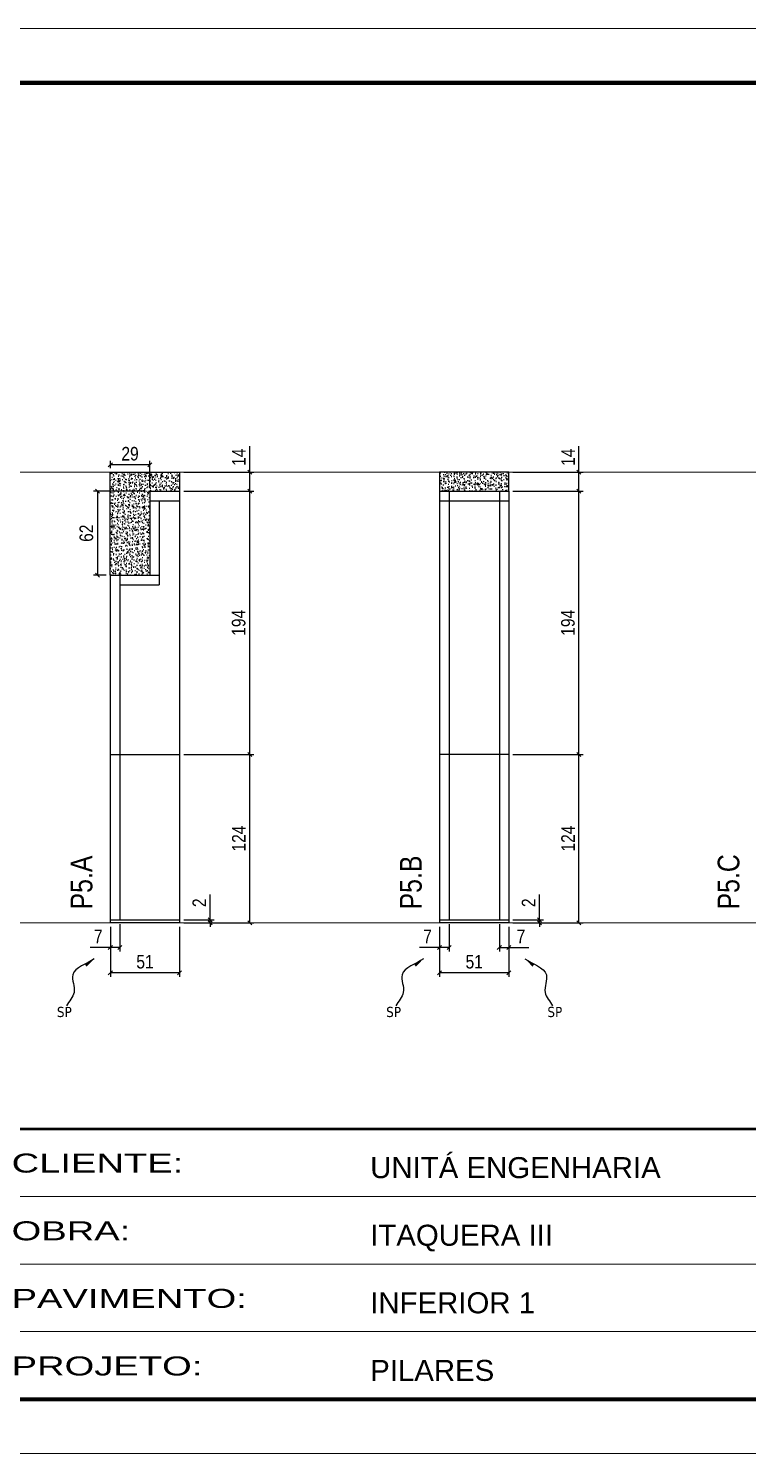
# Model space of a CAD drawing. Extents: x 2282 to 12463, y 760 to 16806.
# Drawn here: x 3332 to 3861, y 13394 to 14444 of the extents above; entities that cross this region are included whole.
import ezdxf

# ---------------------------------------------------------------- set-up
doc = ezdxf.new("R2010")
doc.units = 0
for name, pattern in [('CONTINUO', [0]), ('DASHED', [0.75, 0.5, -0.25]), ('HIDDEN', [0.375, 0.25, -0.125])]:
    doc.linetypes.add(name, pattern=pattern)
for name, color, linetype, lineweight in [('CARIMBO', 255, 'Continuous', 9), ('Folhas', 255, 'Continuous', 9), ('SARRAFO DE PRESSAO', 251, 'DASHED', 9)]:
    doc.layers.add(name, color=color, linetype=linetype, lineweight=lineweight)
for name, color, linetype in [('COTA', 241, 'Continuous'), ('NOMENCLATURA', 7, 'Continuous'), ('Painéis', 200, 'Continuous'), ('SARR_2.2x7', 40, 'Continuous'), ('texto', 7, 'Continuous')]:
    doc.layers.add(name, color=color, linetype=linetype)
doc.styles.add('ARIAL', font='arial.ttf')
doc.styles.add('ARIAL_NARROW', font='ARIALN.TTF', dxfattribs={"height": 0.2})
doc.styles.add('COTA TECNICA', font='techl___.ttf', dxfattribs={"height": 10})
doc.styles.add('COTA TECNICA-50', font='techl___.ttf', dxfattribs={"height": 10})
doc.styles.get("Standard").update_dxf_attribs({"font": 'arial.ttf'})
doc.styles.add('Tecnologia', font='')
doc.styles.get('Tecnologia').set_extended_font_data('Forgotten Futurist')
doc.dimstyles.new('COTA PAINEL-50', dxfattribs={"dimtxt": 10, "dimasz": 3, "dimexe": 3, "dimexo": 3, "dimgap": 3, "dimtad": 1, "dimdec": 1, "dimzin": 12, "dimdsep": 46, "dimtxsty": 'COTA TECNICA-50', "dimblk1": 'OBLIQUE', "dimblk2": 'OBLIQUE', "dimsah": 1, "dimcen": 0.9, "dimclrd": 4, "dimclre": 4, "dimclrt": 240, "dimadec": 1, "dimazin": 3, "dimtfac": 1, "dimtdec": 1, "dimtmove": 0, "dimatfit": 3, "dimfxl": 1, "dimtolj": 1, "dimtzin": 12, "dimarcsym": 0})
doc.dimstyles.new('PAINEL', dxfattribs={"dimtxt": 10, "dimasz": 3, "dimexe": 3, "dimexo": 3, "dimgap": 3, "dimtad": 1, "dimdec": 1, "dimzin": 12, "dimdsep": 46, "dimtxsty": 'COTA TECNICA', "dimblk1": 'OBLIQUE', "dimblk2": 'OBLIQUE', "dimsah": 1, "dimcen": 0.9, "dimclrd": 4, "dimclre": 4, "dimclrt": 240, "dimadec": 1, "dimazin": 3, "dimtfac": 1, "dimtdec": 1, "dimtmove": 0, "dimatfit": 3, "dimfxl": 1, "dimtolj": 1, "dimtzin": 12, "dimarcsym": 0})
doc.dimstyles.get("Standard").update_dxf_attribs({"dimtxt": 0.18, "dimasz": 0.18, "dimexe": 0.18, "dimexo": 0.0625, "dimgap": 0.09, "dimtad": 0, "dimtih": 1, "dimtoh": 1, "dimdec": 4, "dimzin": 0, "dimdsep": 46, "dimtxsty": 'Standard', "dimcen": 0.09, "dimadec": 0, "dimazin": 0, "dimtfac": 1, "dimtdec": 4, "dimtofl": 0, "dimtmove": 0, "dimatfit": 3, "dimfxl": 1, "dimtolj": 1, "dimtzin": 0, "dimarcsym": 0})

# ---------------------------------------------------------------- blocks, each defined once
blk = doc.blocks.new('9999999999')
at = {"color": 30, "linetype": 'CONTINUO'}
for p, q in [((98564.6, 34379.6), (99584, 34379.6)), ((98564.6, 34329.8), (99488, 34329.8)), ((98564.6, 34280), (99488, 34280))]:
    blk.add_line(p, q, dxfattribs=at)
at = {"color": 30, "linetype": 'CONTINUO', "const_width": 2}
blk.add_lwpolyline([(99584, 34230.2), (99584, 34414.4, 0.414214), (99569, 34429.4), (98229, 34429.4, 0.414214), (98214, 34414.4), (98214, 34245.2, 0.414214), (98229, 34230.2), (99584, 34230.2)], format="xyb", dxfattribs=at)
at = {"layer": 'Folhas'}
blk.add_lwpolyline([(98139, 34190.2), (99624, 34190.2), (99624, 35240.2), (98139, 35240.2)], close=True, dxfattribs=at)
at = {"layer": 'Folhas', "color": 30, "const_width": 3}
blk.add_lwpolyline([(98214, 34230.2), (99584, 34230.2), (99584, 35200.2), (98214, 35200.2)], close=True, dxfattribs=at)
at = {"color": 7, "linetype": 'Continuous', "ltscale": 5, "style": 'ARIAL'}
for s, height, p in [('UNITÁ ENGENHARIA', 15.483, (98837.7, 34393.1)), ('ITAQUERA III', 15.483, (98837.7, 34343.3)), ('INFERIOR 1', 15.48, (98837.7, 34293.5)), ('PILARES', 15.48, (98837.7, 34243.7))]:
    blk.add_text(s, height=height, dxfattribs=at).set_placement(p)
at = {"layer": 'Folhas', "color": 7, "style": 'Tecnologia', "width": 1.5}
for s, p in [('CLIENTE:', (98573.7, 34397.2)), ('OBRA:', (98573.7, 34347.3)), ('PAVIMENTO:', (98573.7, 34297.5)), ('PROJETO:', (98573.7, 34247.7))]:
    blk.add_text(s, height=14, dxfattribs=at).set_placement(p)
blk = doc.blocks.new('_Oblique')
at = {"color": 0, "linetype": 'ByBlock', "lineweight": -2}
blk.add_line((-0.5, -0.5), (0.5, 0.5), dxfattribs=at)
blk = doc.blocks.new('*D162')
at = {"layer": 'COTA', "color": 4, "lineweight": -2, "transparency": 16777216}
for p, q in [((3465.8, 13787.1), (3465.8, 13805.9)), ((3446.3, 13787.1), (3468.8, 13787.1)), ((3465.8, 13785.1), (3465.8, 13787.1)), ((3446.3, 13785.1), (3468.8, 13785.1)), ((3465.8, 13785.1), (3465.8, 13782.1))]:
    blk.add_line(p, q, dxfattribs=at)
at = {"layer": 'Defpoints', "color": 0, "transparency": 16777216}
for p in [(3443.3, 13787.1), (3443.3, 13785.1), (3465.8, 13785.1)]:
    blk.add_point(p, dxfattribs=at)
at = {"layer": 'COTA', "color": 4, "lineweight": -2, "transparency": 16777216, "xscale": 3, "yscale": 3, "zscale": 3}
for p, rotation in [((3465.8, 13787.1), 270), ((3465.8, 13785.1), 90)]:
    blk.add_blockref('_Oblique', p, dxfattribs=dict(at, rotation=rotation))
at = {"layer": 'COTA', "color": 240, "transparency": 16777216, "insert": (3457.8, 13799.8), "char_height": 10, "attachment_point": 5, "rotation": 90, "style": 'COTA TECNICA-50'}
blk.add_mtext('\\A1;2', dxfattribs=at)
blk = doc.blocks.new('*D163')
at = {"layer": 'COTA', "color": 4, "linetype": 'ByBlock', "lineweight": -2, "transparency": 16777216}
for p, q in [((3446.3, 13909.1), (3497.9, 13909.1)), ((3494.9, 13785.1), (3494.9, 13909.1)), ((3446.3, 13785.1), (3497.9, 13785.1))]:
    blk.add_line(p, q, dxfattribs=at)
at = {"layer": 'Defpoints', "color": 0, "linetype": 'ByBlock', "transparency": 16777216}
for p in [(3443.3, 13909.1), (3494.9, 13909.1), (3443.3, 13785.1)]:
    blk.add_point(p, dxfattribs=at)
at = {"layer": 'COTA', "color": 4, "linetype": 'ByBlock', "lineweight": -2, "transparency": 16777216, "xscale": 3, "yscale": 3, "zscale": 3}
for p, rotation in [((3494.9, 13909.1), 90), ((3494.9, 13785.1), 270)]:
    blk.add_blockref('_Oblique', p, dxfattribs=dict(at, rotation=rotation))
at = {"layer": 'COTA', "color": 240, "linetype": 'ByBlock', "transparency": 16777216, "insert": (3486.9, 13847.1), "char_height": 10, "attachment_point": 5, "rotation": 90, "style": 'COTA TECNICA'}
blk.add_mtext('\\A1;124', dxfattribs=at)
blk = doc.blocks.new('*D166')
at = {"layer": 'COTA', "color": 4, "linetype": 'ByBlock', "lineweight": -2, "transparency": 16777216}
for p, q in [((3446.3, 14103.1), (3497.9, 14103.1)), ((3494.9, 13909.1), (3494.9, 14103.1)), ((3446.3, 13909.1), (3497.9, 13909.1))]:
    blk.add_line(p, q, dxfattribs=at)
at = {"layer": 'Defpoints', "color": 0, "linetype": 'ByBlock', "transparency": 16777216}
for p in [(3443.3, 14103.1), (3494.9, 14103.1), (3443.3, 13909.1)]:
    blk.add_point(p, dxfattribs=at)
at = {"layer": 'COTA', "color": 4, "linetype": 'ByBlock', "lineweight": -2, "transparency": 16777216, "xscale": 3, "yscale": 3, "zscale": 3}
for p, rotation in [((3494.9, 14103.1), 90), ((3494.9, 13909.1), 270)]:
    blk.add_blockref('_Oblique', p, dxfattribs=dict(at, rotation=rotation))
at = {"layer": 'COTA', "color": 240, "linetype": 'ByBlock', "transparency": 16777216, "insert": (3486.8, 14006.1), "char_height": 10, "attachment_point": 5, "rotation": 90, "style": 'COTA TECNICA'}
blk.add_mtext('\\A1;194', dxfattribs=at)
blk = doc.blocks.new('*D169')
at = {"layer": 'COTA', "color": 4, "linetype": 'ByBlock', "lineweight": -2, "transparency": 16777216}
for p, q in [((3392.3, 13782.1), (3392.3, 13745.1)), ((3443.3, 13782.1), (3443.3, 13745.1)), ((3443.3, 13748.1), (3392.3, 13748.1))]:
    blk.add_line(p, q, dxfattribs=at)
at = {"layer": 'Defpoints', "color": 0, "linetype": 'ByBlock', "transparency": 16777216}
for p in [(3392.3, 13785.1), (3443.3, 13785.1), (3392.3, 13748.1)]:
    blk.add_point(p, dxfattribs=at)
at = {"layer": 'COTA', "color": 4, "linetype": 'ByBlock', "lineweight": -2, "transparency": 16777216, "xscale": 3, "yscale": 3, "zscale": 3, "rotation": 180}
blk.add_blockref('_Oblique', (3392.3, 13748.1), dxfattribs=at)
at = {"layer": 'COTA', "color": 4, "linetype": 'ByBlock', "lineweight": -2, "transparency": 16777216, "xscale": 3, "yscale": 3, "zscale": 3}
blk.add_blockref('_Oblique', (3443.3, 13748.1), dxfattribs=at)
at = {"layer": 'COTA', "color": 240, "linetype": 'ByBlock', "transparency": 16777216, "insert": (3417.8, 13756.3), "char_height": 10, "attachment_point": 5, "style": 'COTA TECNICA'}
blk.add_mtext('\\A1;51', dxfattribs=at)
blk = doc.blocks.new('*D164')
at = {"layer": 'COTA', "color": 4, "lineweight": -2, "transparency": 16777216}
for p, q in [((3392.3, 13782.1), (3392.3, 13763.9)), ((3399.3, 13784.1), (3399.3, 13763.9)), ((3392.3, 13766.9), (3377.5, 13766.9)), ((3399.3, 13766.9), (3392.3, 13766.9))]:
    blk.add_line(p, q, dxfattribs=at)
at = {"layer": 'Defpoints', "color": 0, "transparency": 16777216}
for p in [(3399.3, 13787.1), (3392.3, 13785.1), (3392.3, 13766.9)]:
    blk.add_point(p, dxfattribs=at)
at = {"layer": 'COTA', "color": 4, "lineweight": -2, "transparency": 16777216, "xscale": 3, "yscale": 3, "zscale": 3, "rotation": 180}
blk.add_blockref('_Oblique', (3392.3, 13766.9), dxfattribs=at)
at = {"layer": 'COTA', "color": 4, "lineweight": -2, "transparency": 16777216, "xscale": 3, "yscale": 3, "zscale": 3}
blk.add_blockref('_Oblique', (3399.3, 13766.9), dxfattribs=at)
at = {"layer": 'COTA', "color": 240, "transparency": 16777216, "insert": (3383.4, 13775), "char_height": 10, "attachment_point": 5, "style": 'COTA TECNICA-50'}
blk.add_mtext('\\A1;7', dxfattribs=at)
blk = doc.blocks.new('*D165')
at = {"layer": 'COTA', "color": 4, "lineweight": -2, "transparency": 16777216}
for p, q in [((3494.9, 14117.1), (3494.9, 14136.2)), ((3446.3, 14117.1), (3497.9, 14117.1)), ((3494.9, 14103.1), (3494.9, 14117.1)), ((3446.3, 14103.1), (3497.9, 14103.1))]:
    blk.add_line(p, q, dxfattribs=at)
at = {"layer": 'Defpoints', "color": 0, "transparency": 16777216}
for p in [(3443.3, 14117.1), (3494.9, 14117.1), (3443.3, 14103.1)]:
    blk.add_point(p, dxfattribs=at)
at = {"layer": 'COTA', "color": 4, "lineweight": -2, "transparency": 16777216, "xscale": 3, "yscale": 3, "zscale": 3}
for p, rotation in [((3494.9, 14117.1), 90), ((3494.9, 14103.1), 270)]:
    blk.add_blockref('_Oblique', p, dxfattribs=dict(at, rotation=rotation))
at = {"layer": 'COTA', "color": 240, "transparency": 16777216, "insert": (3486.9, 14128.1), "char_height": 10, "attachment_point": 5, "rotation": 90, "style": 'COTA TECNICA'}
blk.add_mtext('\\A1;14', dxfattribs=at)
blk = doc.blocks.new('*D167')
at = {"layer": 'COTA', "color": 4, "lineweight": -2, "transparency": 16777216}
for p, q in [((3418.3, 14103.1), (3379.8, 14103.1)), ((3382.8, 14103.1), (3382.8, 14041.1)), ((3389.3, 14041.1), (3379.8, 14041.1))]:
    blk.add_line(p, q, dxfattribs=at)
at = {"layer": 'Defpoints', "color": 0, "transparency": 16777216}
for p in [(3421.3, 14103.1), (3382.8, 14041.1), (3392.3, 14041.1)]:
    blk.add_point(p, dxfattribs=at)
at = {"layer": 'COTA', "color": 4, "lineweight": -2, "transparency": 16777216, "xscale": 3, "yscale": 3, "zscale": 3}
for p, rotation in [((3382.8, 14103.1), 90), ((3382.8, 14041.1), 270)]:
    blk.add_blockref('_Oblique', p, dxfattribs=dict(at, rotation=rotation))
at = {"layer": 'COTA', "color": 240, "transparency": 16777216, "insert": (3374.7, 14072.1), "char_height": 10, "attachment_point": 5, "rotation": 90, "style": 'COTA TECNICA'}
blk.add_mtext('\\A1;62', dxfattribs=at)
blk = doc.blocks.new('*D168')
at = {"layer": 'COTA', "color": 4, "lineweight": -2, "transparency": 16777216}
for p, q in [((3392.3, 14120.1), (3392.3, 14125.5)), ((3421.3, 14106.1), (3421.3, 14125.5)), ((3421.3, 14122.5), (3392.3, 14122.5))]:
    blk.add_line(p, q, dxfattribs=at)
at = {"layer": 'Defpoints', "color": 0, "transparency": 16777216}
for p in [(3392.3, 14122.5), (3392.3, 14117.1), (3421.3, 14103.1)]:
    blk.add_point(p, dxfattribs=at)
at = {"layer": 'COTA', "color": 4, "lineweight": -2, "transparency": 16777216, "xscale": 3, "yscale": 3, "zscale": 3, "rotation": 180}
blk.add_blockref('_Oblique', (3392.3, 14122.5), dxfattribs=at)
at = {"layer": 'COTA', "color": 4, "lineweight": -2, "transparency": 16777216, "xscale": 3, "yscale": 3, "zscale": 3}
blk.add_blockref('_Oblique', (3421.3, 14122.5), dxfattribs=at)
at = {"layer": 'COTA', "color": 240, "transparency": 16777216, "insert": (3406.8, 14130.6), "char_height": 10, "attachment_point": 5, "style": 'COTA TECNICA'}
blk.add_mtext('\\A1;29', dxfattribs=at)
blk = doc.blocks.new('*D170')
at = {"layer": 'COTA', "color": 4, "lineweight": -2, "transparency": 16777216}
for p, q in [((3708.2, 13787.1), (3708.2, 13805.9)), ((3688.7, 13787.1), (3711.2, 13787.1)), ((3708.2, 13785.1), (3708.2, 13787.1)), ((3688.7, 13785.1), (3711.2, 13785.1)), ((3708.2, 13785.1), (3708.2, 13782.1))]:
    blk.add_line(p, q, dxfattribs=at)
at = {"layer": 'Defpoints', "color": 0, "transparency": 16777216}
for p in [(3685.7, 13787.1), (3685.7, 13785.1), (3708.2, 13785.1)]:
    blk.add_point(p, dxfattribs=at)
at = {"layer": 'COTA', "color": 4, "lineweight": -2, "transparency": 16777216, "xscale": 3, "yscale": 3, "zscale": 3}
for p, rotation in [((3708.2, 13787.1), 270), ((3708.2, 13785.1), 90)]:
    blk.add_blockref('_Oblique', p, dxfattribs=dict(at, rotation=rotation))
at = {"layer": 'COTA', "color": 240, "transparency": 16777216, "insert": (3700.2, 13799.8), "char_height": 10, "attachment_point": 5, "rotation": 90, "style": 'COTA TECNICA-50'}
blk.add_mtext('\\A1;2', dxfattribs=at)
blk = doc.blocks.new('*D171')
at = {"layer": 'COTA', "color": 4, "linetype": 'ByBlock', "lineweight": -2, "transparency": 16777216}
for p, q in [((3688.7, 13909.1), (3740.3, 13909.1)), ((3737.3, 13785.1), (3737.3, 13909.1)), ((3688.7, 13785.1), (3740.3, 13785.1))]:
    blk.add_line(p, q, dxfattribs=at)
at = {"layer": 'Defpoints', "color": 0, "linetype": 'ByBlock', "transparency": 16777216}
for p in [(3685.7, 13909.1), (3737.3, 13909.1), (3685.7, 13785.1)]:
    blk.add_point(p, dxfattribs=at)
at = {"layer": 'COTA', "color": 4, "linetype": 'ByBlock', "lineweight": -2, "transparency": 16777216, "xscale": 3, "yscale": 3, "zscale": 3}
for p, rotation in [((3737.3, 13909.1), 90), ((3737.3, 13785.1), 270)]:
    blk.add_blockref('_Oblique', p, dxfattribs=dict(at, rotation=rotation))
at = {"layer": 'COTA', "color": 240, "linetype": 'ByBlock', "transparency": 16777216, "insert": (3729.3, 13847.1), "char_height": 10, "attachment_point": 5, "rotation": 90, "style": 'COTA TECNICA'}
blk.add_mtext('\\A1;124', dxfattribs=at)
blk = doc.blocks.new('*D174')
at = {"layer": 'COTA', "color": 4, "linetype": 'ByBlock', "lineweight": -2, "transparency": 16777216}
for p, q in [((3634.7, 13782.1), (3634.7, 13745.1)), ((3685.7, 13782.1), (3685.7, 13745.1)), ((3685.7, 13748.1), (3634.7, 13748.1))]:
    blk.add_line(p, q, dxfattribs=at)
at = {"layer": 'Defpoints', "color": 0, "linetype": 'ByBlock', "transparency": 16777216}
for p in [(3634.7, 13785.1), (3685.7, 13785.1), (3634.7, 13748.1)]:
    blk.add_point(p, dxfattribs=at)
at = {"layer": 'COTA', "color": 4, "linetype": 'ByBlock', "lineweight": -2, "transparency": 16777216, "xscale": 3, "yscale": 3, "zscale": 3, "rotation": 180}
blk.add_blockref('_Oblique', (3634.7, 13748.1), dxfattribs=at)
at = {"layer": 'COTA', "color": 4, "linetype": 'ByBlock', "lineweight": -2, "transparency": 16777216, "xscale": 3, "yscale": 3, "zscale": 3}
blk.add_blockref('_Oblique', (3685.7, 13748.1), dxfattribs=at)
at = {"layer": 'COTA', "color": 240, "linetype": 'ByBlock', "transparency": 16777216, "insert": (3660.2, 13756.3), "char_height": 10, "attachment_point": 5, "style": 'COTA TECNICA'}
blk.add_mtext('\\A1;51', dxfattribs=at)
blk = doc.blocks.new('*D172')
at = {"layer": 'COTA', "color": 4, "linetype": 'ByBlock', "lineweight": -2, "transparency": 16777216}
for p, q in [((3688.7, 14103.1), (3740.3, 14103.1)), ((3737.3, 13909.1), (3737.3, 14103.1)), ((3688.7, 13909.1), (3740.3, 13909.1))]:
    blk.add_line(p, q, dxfattribs=at)
at = {"layer": 'Defpoints', "color": 0, "linetype": 'ByBlock', "transparency": 16777216}
for p in [(3685.7, 14103.1), (3737.3, 14103.1), (3685.7, 13909.1)]:
    blk.add_point(p, dxfattribs=at)
at = {"layer": 'COTA', "color": 4, "linetype": 'ByBlock', "lineweight": -2, "transparency": 16777216, "xscale": 3, "yscale": 3, "zscale": 3}
for p, rotation in [((3737.3, 14103.1), 90), ((3737.3, 13909.1), 270)]:
    blk.add_blockref('_Oblique', p, dxfattribs=dict(at, rotation=rotation))
at = {"layer": 'COTA', "color": 240, "linetype": 'ByBlock', "transparency": 16777216, "insert": (3729.2, 14006.1), "char_height": 10, "attachment_point": 5, "rotation": 90, "style": 'COTA TECNICA'}
blk.add_mtext('\\A1;194', dxfattribs=at)
blk = doc.blocks.new('*D175')
at = {"layer": 'COTA', "color": 4, "lineweight": -2, "transparency": 16777216}
for p, q in [((3737.3, 14117.1), (3737.3, 14136.2)), ((3688.7, 14117.1), (3740.3, 14117.1)), ((3737.3, 14103.1), (3737.3, 14117.1)), ((3688.7, 14103.1), (3740.3, 14103.1))]:
    blk.add_line(p, q, dxfattribs=at)
at = {"layer": 'Defpoints', "color": 0, "transparency": 16777216}
for p in [(3685.7, 14117.1), (3737.3, 14117.1), (3685.7, 14103.1)]:
    blk.add_point(p, dxfattribs=at)
at = {"layer": 'COTA', "color": 4, "lineweight": -2, "transparency": 16777216, "xscale": 3, "yscale": 3, "zscale": 3}
for p, rotation in [((3737.3, 14117.1), 90), ((3737.3, 14103.1), 270)]:
    blk.add_blockref('_Oblique', p, dxfattribs=dict(at, rotation=rotation))
at = {"layer": 'COTA', "color": 240, "transparency": 16777216, "insert": (3729.3, 14128.1), "char_height": 10, "attachment_point": 5, "rotation": 90, "style": 'COTA TECNICA'}
blk.add_mtext('\\A1;14', dxfattribs=at)
blk = doc.blocks.new('*D173')
at = {"layer": 'COTA', "color": 4, "lineweight": -2, "transparency": 16777216}
for p, q in [((3678.7, 13784.1), (3678.7, 13763.9)), ((3685.7, 13782.1), (3685.7, 13763.9)), ((3678.7, 13766.9), (3685.7, 13766.9)), ((3685.7, 13766.9), (3700.4, 13766.9))]:
    blk.add_line(p, q, dxfattribs=at)
at = {"layer": 'Defpoints', "color": 0, "transparency": 16777216}
for p in [(3678.7, 13787.1), (3685.7, 13785.1), (3685.7, 13766.9)]:
    blk.add_point(p, dxfattribs=at)
at = {"layer": 'COTA', "color": 4, "lineweight": -2, "transparency": 16777216, "xscale": 3, "yscale": 3, "zscale": 3, "rotation": 180}
blk.add_blockref('_Oblique', (3678.7, 13766.9), dxfattribs=at)
at = {"layer": 'COTA', "color": 4, "lineweight": -2, "transparency": 16777216, "xscale": 3, "yscale": 3, "zscale": 3}
blk.add_blockref('_Oblique', (3685.7, 13766.9), dxfattribs=at)
at = {"layer": 'COTA', "color": 240, "transparency": 16777216, "insert": (3694.6, 13775), "char_height": 10, "attachment_point": 5, "style": 'COTA TECNICA-50'}
blk.add_mtext('\\A1;7', dxfattribs=at)
blk = doc.blocks.new('*D176')
at = {"layer": 'COTA', "color": 4, "lineweight": -2, "transparency": 16777216}
for p, q in [((3634.7, 13782.1), (3634.7, 13763.9)), ((3641.7, 13784.1), (3641.7, 13763.9)), ((3634.7, 13766.9), (3620, 13766.9)), ((3641.7, 13766.9), (3634.7, 13766.9))]:
    blk.add_line(p, q, dxfattribs=at)
at = {"layer": 'Defpoints', "color": 0, "transparency": 16777216}
for p in [(3641.7, 13787.1), (3634.7, 13785.1), (3634.7, 13766.9)]:
    blk.add_point(p, dxfattribs=at)
at = {"layer": 'COTA', "color": 4, "lineweight": -2, "transparency": 16777216, "xscale": 3, "yscale": 3, "zscale": 3, "rotation": 180}
blk.add_blockref('_Oblique', (3634.7, 13766.9), dxfattribs=at)
at = {"layer": 'COTA', "color": 4, "lineweight": -2, "transparency": 16777216, "xscale": 3, "yscale": 3, "zscale": 3}
blk.add_blockref('_Oblique', (3641.7, 13766.9), dxfattribs=at)
at = {"layer": 'COTA', "color": 240, "transparency": 16777216, "insert": (3625.8, 13775), "char_height": 10, "attachment_point": 5, "style": 'COTA TECNICA-50'}
blk.add_mtext('\\A1;7', dxfattribs=at)

msp = doc.modelspace()

# ---------------------------------------------------------------- hatches: boundary and pattern name
at = {"layer": 'COTA'}
h = msp.add_hatch(dxfattribs=at)
h.set_pattern_fill('AR-CONC', color=256, scale=0.03)
h.set_pattern_definition([(50, (-3187.3766, -1148.575), (5.4655401, -0.4781726), [0.5715, -6.2865]), (355, (-3187.3766, -1148.575), (-1.0573026, 5.7317054), [0.4572, -5.0292175]), (100.451445, (-3186.921, -1148.615), (4.4082374, 5.2535326), [0.4857003, -5.3427073]), (46.1842, (-3187.3766, -1147.051), (8.1323712, -1.2612698), [0.85725, -9.42975]), (96.63556, (-3186.699, -1147.156), (7.122124, 7.4227837), [0.7285507, -8.0140682]), (351.18415, (-3187.3766, -1147.051), (7.122124, 7.4227837), [0.685799, -7.543792]), (21, (-3186.6146, -1147.432), (4.5484317, -3.067956), [0.5715, -6.2865]), (326, (-3186.6146, -1147.432), (1.8540609, 5.525639), [0.4572, -5.0292]), (71.451445, (-3186.2355, -1147.688), (6.4024926, 2.457683), [0.4857003, -5.3426981]), (37.5, (-3187.3766, -1148.5751), (0.0926581, 2.53665117), [0, -4.96824, 0, -5.1054, 0, -5.04825]), (7.5, (-3187.3766, -1148.575), (2.00458988, 3.00541724), [0, -2.91084, 0, -4.85394, 0, -1.92405]), (327.5, (-3189.0758, -1148.5751), (4.06771786, -0.17186232), [0, -1.905, 0, -5.9436, 0, -7.8867]), (317.5, (-3189.8378, -1148.575), (4.44387544, 0.7627947), [0, -2.4765, 0, -3.94716, 0, -5.6007])])
h.paths.add_polyline_path([(3392.27, 14041.07), (3421.27, 14041.07), (3421.27, 14103.07), (3443.27, 14103.07), (3443.27, 14117.07), (3392.27, 14117.07)])
h = msp.add_hatch(dxfattribs=at)
h.set_pattern_fill('AR-CONC', color=256, scale=0.03)
h.set_pattern_definition([(50, (-1782.3644, -1148.575), (5.4655401, -0.4781726), [0.5715, -6.2865]), (355, (-1782.3644, -1148.575), (-1.0573026, 5.7317054), [0.4572, -5.0292175]), (100.451445, (-1781.909, -1148.615), (4.4082374, 5.2535326), [0.4857003, -5.3427073]), (46.1842, (-1782.3644, -1147.051), (8.1323712, -1.2612698), [0.85725, -9.42975]), (96.63556, (-1781.687, -1147.156), (7.122124, 7.4227837), [0.7285507, -8.0140682]), (351.18415, (-1782.364, -1147.051), (7.122124, 7.4227837), [0.685799, -7.543792]), (21, (-1781.6024, -1147.432), (4.5484317, -3.067956), [0.5715, -6.2865]), (326, (-1781.6024, -1147.432), (1.8540609, 5.525639), [0.4572, -5.0292]), (71.451445, (-1781.2233, -1147.688), (6.4024926, 2.457683), [0.4857003, -5.3426981]), (37.5, (-1782.3644, -1148.5751), (0.0926581, 2.53665117), [0, -4.96824, 0, -5.1054, 0, -5.04825]), (7.5, (-1782.3644, -1148.575), (2.00458988, 3.00541724), [0, -2.91084, 0, -4.85394, 0, -1.92405]), (327.5, (-1784.0636, -1148.5751), (4.06771786, -0.17186232), [0, -1.905, 0, -5.9436, 0, -7.8867]), (317.5, (-1784.8256, -1148.575), (4.44387544, 0.7627947), [0, -2.4765, 0, -3.94716, 0, -5.6007])])
h.paths.add_polyline_path([(3634.69, 14117.07), (3634.69, 14103.07), (3685.69, 14103.07), (3685.69, 14117.07)])

# ---------------------------------------------------------------- linework, layer by layer
at = {"layer": 'CARIMBO', "color": 3}
for p, q in [((2282.39, 14117.07), (9611.68, 14117.07)), ((2282.39, 13785.07), (9611.68, 13785.07))]:
    msp.add_line(p, q, dxfattribs=at)
at = {"layer": 'COTA'}
for p, q in [((3392.27, 14041.07), (3392.27, 14117.07)), ((3392.27, 14117.07), (3443.27, 14117.07)), ((3443.27, 14117.07), (3443.27, 14103.07)), ((3421.27, 14041.07), (3428.27, 14041.07)), ((3428.27, 14041.07), (3428.27, 14034.07))]:
    msp.add_line(p, q, dxfattribs=at)
msp.add_lwpolyline([(3634.69, 14103.07), (3685.69, 14103.07), (3685.69, 14117.07), (3634.69, 14117.07)], close=True, dxfattribs=at)
at = {"layer": 'Painéis'}
for p, q in [((3421.27, 14103.07), (3443.27, 14103.07)), ((3421.27, 14103.07), (3421.27, 14041.07)), ((3443.27, 14103.07), (3443.27, 13785.07)), ((3634.69, 14103.07), (3634.69, 13785.07)), ((3634.69, 14103.07), (3685.69, 14103.07)), ((3685.69, 14103.07), (3685.69, 13785.07)), ((3392.27, 14041.07), (3392.27, 13785.07)), ((3392.27, 14041.07), (3421.27, 14041.07)), ((3392.27, 13909.07), (3443.27, 13909.07)), ((3685.69, 13909.07), (3634.69, 13909.07)), ((3443.27, 13787.07), (3392.27, 13787.07)), ((3685.69, 13787.07), (3634.69, 13787.07)), ((3443.27, 13785.07), (3392.27, 13785.07)), ((3685.69, 13785.07), (3634.69, 13785.07))]:
    msp.add_line(p, q, dxfattribs=at)
at = {"layer": 'SARR_2.2x7', "linetype": 'HIDDEN'}
for p, q in [((3641.69, 14103.07), (3641.69, 13909.07)), ((3678.69, 14103.07), (3678.69, 13909.07)), ((3399.27, 14041.07), (3399.27, 13909.07)), ((3399.27, 13909.07), (3399.27, 13787.07)), ((3641.69, 13909.07), (3641.69, 13787.07)), ((3678.69, 13909.07), (3678.69, 13787.07))]:
    msp.add_line(p, q, dxfattribs=at)
at = {"layer": 'SARR_2.2x7'}
for p, q in [((3421.27, 14096.07), (3443.27, 14096.07)), ((3428.27, 14096.07), (3428.27, 14041.07)), ((3634.69, 14096.07), (3685.69, 14096.07)), ((3399.27, 14034.07), (3428.27, 14034.07))]:
    msp.add_line(p, q, dxfattribs=at)

# ---------------------------------------------------------------- block references
at = {"layer": 'SARRAFO DE PRESSAO', "color": 6, "linetype": 'ByBlock'}
msp.add_blockref('9999999999', (-95254.09, -20796.22), dxfattribs=at)

# ---------------------------------------------------------------- texts
at = {"layer": 'NOMENCLATURA', "style": 'ARIAL_NARROW'}
for s, p in [('P5.A', (3379.09, 13794.84)), ('P5.B', (3621.51, 13794.84)), ('P5.C', (3855.41, 13794.84))]:
    msp.add_text(s, height=16, rotation=90, dxfattribs=at).set_placement(p)
at = {"layer": 'texto', "color": 0, "char_height": 7.5, "attachment_point": 5}
for insert in [(3358.44, 13719.26), (3600.85, 13719.26), (3719.52, 13719.26)]:
    msp.add_mtext('{\\fTahoma|b0|i0|c0|p34;\\C4;SP}', dxfattribs=dict(at, insert=insert))

# ---------------------------------------------------------------- dimensions: what is measured, and where the dimension line sits
at = {"layer": 'COTA'}
for base, p1, p2, dimstyle, picture, middle in [((3392.27, 14122.49), (3421.27, 14103.07), (3392.27, 14117.07), 'PAINEL', '*D168', (3406.77, 14130.58)), ((3392.27, 13766.9), (3399.27, 13787.07), (3392.27, 13785.07), 'COTA PAINEL-50', '*D164', (3383.4, 13774.97))]:
    dim = msp.add_linear_dim(base=base, p1=p1, p2=p2, dimstyle=dimstyle, dxfattribs=at)
    dim.commit()
    dim.dimension.update_dxf_attribs({"geometry": picture, "text_midpoint": middle})
for base, p1, p2, angle, dimstyle, picture, middle in [((3494.93, 14117.07), (3443.27, 14103.07), (3443.27, 14117.07), 90, 'PAINEL', '*D165', (3486.86, 14128.13)), ((3737.35, 14117.07), (3685.69, 14103.07), (3685.69, 14117.07), 90, 'PAINEL', '*D175', (3729.28, 14128.13)), ((3382.81, 14041.07), (3421.27, 14103.07), (3392.27, 14041.07), 90, 'PAINEL', '*D167', (3374.7, 14072.07)), ((3634.69, 13766.9), (3641.69, 13787.07), (3634.69, 13785.07), 0, 'COTA PAINEL-50', '*D176', (3625.82, 13774.97)), ((3685.69, 13766.9), (3678.69, 13787.07), (3685.69, 13785.07), 180, 'COTA PAINEL-50', '*D173', (3694.55, 13774.97))]:
    dim = msp.add_linear_dim(base=base, p1=p1, p2=p2, angle=angle, dimstyle=dimstyle, dxfattribs=at)
    dim.commit()
    dim.dimension.update_dxf_attribs({"geometry": picture, "text_midpoint": middle})
at = {"layer": 'COTA', "linetype": 'ByBlock'}
for base, p1, p2, override, picture, middle in [((3494.93, 14103.07), (3443.27, 13909.07), (3443.27, 14103.07), {"dimarcsym": 2}, '*D166', (3486.83, 14006.07)), ((3737.35, 14103.07), (3685.69, 13909.07), (3685.69, 14103.07), {"dimarcsym": 2}, '*D172', (3729.25, 14006.07)), ((3494.93, 13909.07), (3443.27, 13785.07), (3443.27, 13909.07), {"dimarcsym": 1}, '*D163', (3486.86, 13847.07)), ((3737.35, 13909.07), (3685.69, 13785.07), (3685.69, 13909.07), {"dimarcsym": 1}, '*D171', (3729.28, 13847.07))]:
    dim = msp.add_linear_dim(base=base, p1=p1, p2=p2, angle=90, dimstyle='PAINEL', override=override, dxfattribs=at)
    dim.commit()
    dim.dimension.update_dxf_attribs({"geometry": picture, "text_midpoint": middle})
at = {"layer": 'COTA'}
for base, p1, p2, picture, middle in [((3465.8, 13785.07), (3443.27, 13787.07), (3443.27, 13785.07), '*D162', (3465.8, 13799.82)), ((3708.21, 13785.07), (3685.69, 13787.07), (3685.69, 13785.07), '*D170', (3708.21, 13799.82))]:
    dim = msp.add_linear_dim(base=base, p1=p1, p2=p2, angle=90, dimstyle='COTA PAINEL-50', dxfattribs=at)
    dim.commit()
    dim.dimension.update_dxf_attribs({"geometry": picture, "text_midpoint": middle, "dimtype": 160})
at = {"layer": 'COTA', "linetype": 'ByBlock'}
for base, p1, p2, picture, middle in [((3392.27, 13748.15), (3443.27, 13785.07), (3392.27, 13785.07), '*D169', (3417.77, 13756.26)), ((3634.69, 13748.15), (3685.69, 13785.07), (3634.69, 13785.07), '*D174', (3660.19, 13756.26))]:
    dim = msp.add_linear_dim(base=base, p1=p1, p2=p2, dimstyle='PAINEL', override={"dimarcsym": 2}, dxfattribs=at)
    dim.commit()
    dim.dimension.update_dxf_attribs({"geometry": picture, "text_midpoint": middle})

# ---------------------------------------------------------------- leaders
at = {"layer": 'COTA', "path_type": 1}
for points in [[(3380.44, 13758.57), (3364.66, 13746.74), (3365.58, 13733.73), (3360.03, 13723.95)], [(3622.86, 13758.57), (3607.07, 13746.74), (3608, 13733.73), (3602.45, 13723.95)], [(3697.52, 13758.57), (3713.3, 13746.74), (3712.38, 13733.73), (3717.93, 13723.95)]]:
    msp.add_leader(points, dimstyle='Standard', override={"dimasz": 8}, dxfattribs=at)

doc.saveas('drawing.dxf')
